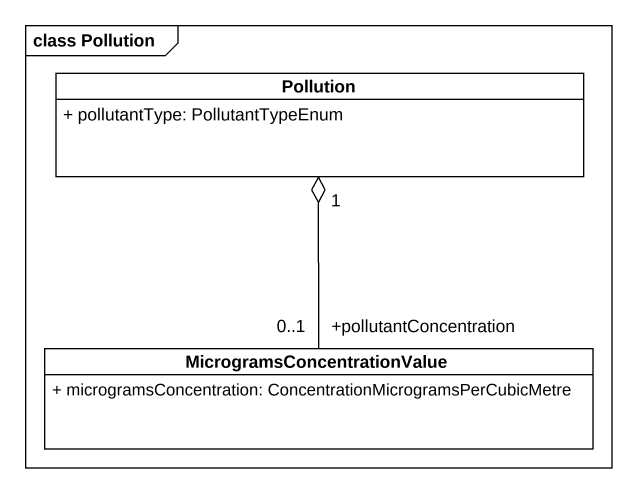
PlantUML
@startuml
mainframe class Pollution
hide circle
hide empty members
skinparam classAttributeIconSize 0
class Pollution {
  + pollutantType: PollutantTypeEnum
}
class MicrogramsConcentrationValue {
  + microgramsConcentration: ConcentrationMicrogramsPerCubicMetre
}
MicrogramsConcentrationValue "+pollutantConcentration\n0..1" -up-o "1" Pollution
@enduml
